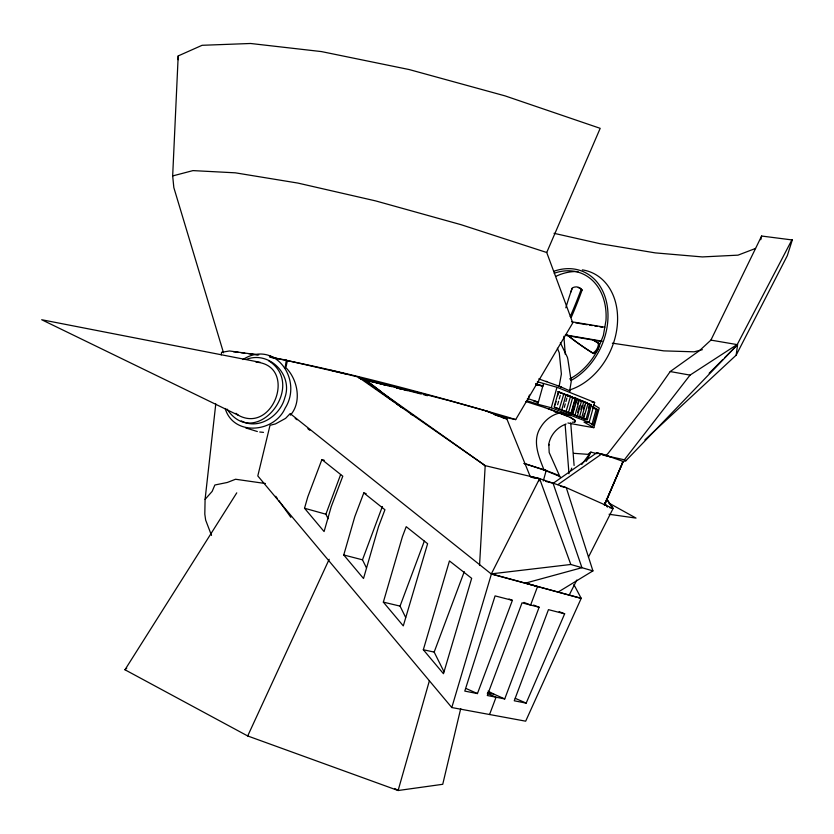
<?xml version="1.0" encoding="UTF-8"?>
<svg xmlns="http://www.w3.org/2000/svg" width="834" height="834" viewBox="0 0 834 834"><rect width="100%" height="100%" fill="white"/><g stroke="black" fill="none" stroke-linecap="round" stroke-linejoin="round"><path stroke-width="1.25" d="M561.689 410.109L566.025 394.857L558.644 392.168L557.665 395.691M178.163 59.704L178.195 55.93L202.099 45.297L250.575 43.483L321.507 51.593L409.233 69.566L505.081 95.889L600.188 128.332L546.729 252.504L572.77 322.894L515.683 419.596L497.877 415.791M570.446 396.671L572.645 397.557L568.465 412.694L565.963 411.84L570.446 396.671L567.537 395.723L569.747 396.598M215.777 403.906L205.091 499.347L204.81 514.151L205.654 520.093L211.502 535.397M570.852 413.622L575.21 398.496L572.718 397.787M223.512 352.772L173.837 187.608L172.669 175.932L178.195 55.93M572.593 414.415L577.128 399.34L575.106 398.6M479.54 565.504L485.19 465.643L361.998 378.417L382.973 393.752M575.022 415.29L579.317 400.174L576.43 399.267L575.147 403.906M581.486 401.081L580.787 401.008L583.664 401.957L579.505 416.979L576.628 416.051L577.326 416.135L581.496 401.039L578.608 400.143L577.566 403.906M221.271 354.898L221.552 352.323L229.465 350.968L258.78 354.961M587.699 403.687L590.149 404.5L586.01 419.512L583.56 418.678L587.991 403.635L585.124 402.739L585.28 402.186M581.006 417.5L581.684 417.792L585.822 402.822L583.373 401.967M560.302 477.319L558.936 475.714L555.965 474.285L545.582 470.303M644.901 439.883L736.172 355.169L737.579 344.682L710.902 340.105L699.653 350.53L670.213 371.547L654.846 393.471L608.101 453.362L605.755 455.781L602.346 454.749M285.092 367.867L286.312 360.152L270.039 357.088M569.57 391.448L571.238 381.461L567.954 359.871L567.422 357.369L560.344 342.732M559.072 386.695L561.386 374.039L559.26 352.824L557.393 348.258M760.764 239.723L761.619 236.032L792.3 239.973L787.306 255.673L736.172 355.169M460.722 708.577L442.739 784.294L398.11 790.517L247.698 735.963L124.964 669.765L236.762 492.852M538.9 481.093L539.588 478.612L484.314 465.445M577.67 412.288L579.401 406.022M580.881 409.39L581.923 405.637M583.404 408.994L584.436 405.241M583.498 417.334L584.53 413.591M588.408 408.201L589.44 404.459L590.138 404.542M591.431 404.865L587.303 419.836L554.172 406.961L558.405 391.667L591.431 404.865L589.44 404.459M593.808 404.834L599.229 408.128L593.839 427.675L583.988 422.098L589.127 422.431L594.642 402.415L556.966 387.278L537.367 381.743M592.651 407.899L596.164 409.296L591.921 424.673L593.276 424.965L597.519 409.567L592.119 406.325M528.381 398.735L529.402 395.055M589.127 422.431L551.284 407.774L537.794 404.24L543.476 383.776M551.284 407.774L556.966 387.278M555.069 405.074L556.038 401.55M557.633 404.771L558.603 401.258M559.249 398.923L560.229 395.399M559.228 409.223L563.794 394.023M543.288 480.978L546.187 470.512L524.242 463.464M564.305 407.388L565.275 403.885M565.921 401.55L566.891 398.058M574.72 398.183L575.627 397.933L571.29 413.612L568.465 412.694M572.322 422.202L574.762 422.16L575.272 420.524L570.3 417.136M572.583 413.195L574.501 406.231M321.903 459.576L342.784 476.193L331.202 506.77L324.092 531.56L304.525 508.25L307.767 496.928L321.903 459.576L324.322 460.316M398.11 790.517L429.427 680.638M363.801 492.915L384.933 509.741L378.521 526.65L363.509 578.494L343.754 554.975L354.794 516.684L363.801 492.915L366.157 493.624M383.348 602.138L402.405 536.689L406.21 526.681L427.613 543.716L403.291 625.886L383.348 602.138L400.049 606.099L405.647 617.4M423.328 649.749L449.453 560.938L471.669 578.327L443.469 673.726L423.328 649.749L434.17 652.084L444.001 671.756M451.799 707.545L491.393 574.073L290.18 413.581L285.582 418.366L275.491 423.912L270.018 425.298L257.8 475.933L451.799 707.545L525.681 721.181L581.204 598.353L573.886 584.54M574.657 422.16L575.168 420.524L570.122 417.407M565.827 307.819A431.147 368.993 -42 0 1 570.863 291.994L572.291 287.897A9.539 7.339 -53.9 0 1 581.173 289.346L582.111 290.023A343.952 238.493 -57.2 0 1 571.353 317.181M570.863 291.994L572.03 288.637M328.096 518.758L325.886 514.203L340.606 474.682M366.491 567.975L362.488 559.822L382.368 506.499M400.049 606.099L424.318 541.141M434.17 652.084L464.267 571.665M512.378 600.355L495.083 595.893L464.788 691.105L477.434 693.575L512.378 600.355L509.032 599.031M489.568 714.509L496.053 697.224L487.306 693.346M539.129 607.246L522.032 602.836L487.285 695.504L504.726 698.923L539.129 607.246L533.572 605.057M570.904 470.345L571.738 468.145M604.723 504.862L623.092 461.536L604.316 505.06M564.649 613.814L548.459 609.644L514.255 700.789L526.171 703.125L564.649 613.814L559.124 611.645M604.452 504.758L623.238 461.452L625.844 460.795L737.579 344.682L724.746 357.598M247.698 735.963L329.18 559.28M710.902 340.105L761.619 236.032M586.323 461.306L590.92 452.122L597.061 453.706M491.393 574.073L581.204 598.353L491.341 573.865L539.588 478.612L566.265 487.64L613.094 508.49L588.439 557.133M569.268 594.944L576.815 580.047M792.039 239.619L737.298 344.421L690.041 375.112L624.385 459.795L606.944 455.948M581.778 464.465L590.92 452.122L587.855 454.342L573.615 453.31M290.43 415.113C302.085 402.03 297.707 379.303 285.864 367.648L287.417 360.538L345.516 373.893M205.091 499.347L212.149 491.403L214.87 485.002L227.338 482.459L235.553 479.248L265.41 483.522M709.15 373.288L722.911 359.444M124.964 669.765L126.758 668.128M557.925 484.658L601.846 453.852L623.238 461.452L622.206 462.099M554.026 482.698L596.852 452.747L611.312 457.22M558.3 591.973L592.922 570.883L566.265 487.64L560.5 486.264M242.861 359.548C274.813 339.125 303.232 379.731 285.145 408.139C274.48 432.742 233.551 436.63 225.159 408.483M566.098 424.006C556.966 427.3 549.731 435.629 548.636 445.398L548.803 444.334L549.189 452.56L559.822 476.443L544.029 469.969L524.002 463.475M755.531 248.449L738.007 255.152L702.343 256.924L655.232 252.879L599.75 243.632L554.026 233.311M172.669 175.932L192.967 170.605L235.355 172.826L297.874 183.073L375.592 200.89L461.056 224.69L546.729 252.504M702.353 349.686L694.076 351.823L663.791 350.874L612.344 343.16M246.28 359.412C269.184 350.436 293.359 374.852 284.79 397.818C280.214 415.759 258.957 430.386 241.245 420.889M491.341 573.865L570.81 564.472L592.922 570.883M559.218 392.251L557.758 391.605M572.645 397.557L571.947 397.484L573.469 398.089M577.128 399.34L576.43 399.267M579.307 400.216L578.608 400.143M585.822 402.822L585.124 402.739M554.985 407.513L554.401 407.159M592.067 402.311L594.642 402.415M255.955 362.102C297.696 365.323 273.99 434.233 238.534 415.374L41.7 319.735L260.354 362.373M259.749 432.012L263.481 432.366M233.426 351.739L238.461 352.355M240.984 352.667L244.758 353.126M248.542 353.585L257.393 354.836M609.081 514.265L636.019 518.091L608.799 503.006M571.561 321.747L604.806 327.22M575.637 322.841L587.136 324.739M589.69 325.156L592.255 325.583M594.809 326L597.363 326.428M599.917 326.845L602.482 327.262M565.379 334.903L601.168 341.023M565.619 335.351L601.397 341.471M670.213 371.547L690.041 375.112M270.133 357.244C350.217 372.642 428.978 394.294 507.27 416.979L515.683 419.596M542.851 386.017L535.939 384.672L542.851 386.017L535.543 383.577M487.598 692.866L493.811 694.086L504.726 698.923M599.646 340.626L602.19 341.137M596.164 409.296L597.519 409.567M534.688 401.342L538.389 402.092L527.401 398.485M533.791 401.154L538.389 402.092M554.746 411.892L570.06 415.051M555.496 412.184L570.81 415.342M494.395 414.675L506.832 418.866L530.153 476.37L539.588 478.612L570.81 564.472M503.027 418.043L506.832 418.866L485.899 410.839M560.875 393.064L561.574 393.137L559.051 392.261M567.537 395.723L568.235 395.796L565.733 394.93M571.947 397.484L575.47 398.485M543.059 469.709L546.187 470.512M545.436 481.354L553.036 483.157L581.944 567.693L525.514 583.112L537.565 586.552L530.622 605.046L523.95 602.419M360.298 378.365L371.015 380.961A374.779 22.226 15.4 0 1 451.1 401.123L486.139 410.943L497.762 415.395M609.675 507.666L611.958 508.219M554.829 407.513L559.583 409.244M331.15 370.338L358.161 377.031L365.813 379.793M358.641 377.906L421.16 394.023M360.392 378.813L364.124 379.741M370.348 381.284L377.823 383.129M380.304 383.744L387.779 385.6M366.95 380.471L374.383 382.326M376.864 382.942L384.307 384.787M559.301 409.254L561.449 409.89M561.532 410.119L566.255 411.787M572.666 414.446L575.147 415.249M574.855 415.29L577.336 416.093M579.223 416.99L580.6 417.365M363.676 379.585L371.13 381.44M373.622 382.066L381.086 383.921M383.567 384.537L388.54 385.777M343.754 554.975L362.488 559.822M396.15 387.674L401.112 388.998M403.593 389.666L407.315 390.656M423.672 394.701L427.435 395.712M389.926 386.152L391.751 386.642M396.942 388.008L400.664 389.009M583.977 401.529L584.905 401.79M586.146 402.395L587.47 402.791M570.925 413.706L572.958 414.394M581.851 417.949L583.852 418.626M304.525 508.25L325.886 514.203M573.959 397.38L575.366 397.881M575.731 398.172L576.596 398.443M577.92 399.048L579.119 399.434M580.099 399.913L580.964 400.184M582.278 400.789L583.466 401.175M245.707 427.905L257.341 431.532M530.487 476.86L535.126 478.32M525.774 401.498L544.665 407.534M526.775 400.633L537.794 404.24M571.697 396.515L572.447 396.776M538.764 378.897L561.063 386.903L560.187 386.569M558.061 412.35L561.011 413.487M286.312 360.152L288.772 361.028M559.52 412.913L566.859 415.78M544.592 407.555L559.812 412.976C551.785 414.717 544.925 420.2 540.745 427.175C531.769 440.633 538.827 456.594 544.029 469.969M596.852 452.747L600.24 453.998M567.693 394.878L568.267 395.108M569.903 395.764L570.477 395.994M269.038 355.68L276.502 358.453M546.114 381.326L546.864 381.618M559.176 386.163L570.175 391M548.334 408.629L570.227 417.407M563.106 393.95L565.327 394.836M515.287 698.329L526.171 703.125M466.467 688.686L477.434 693.575M567.141 334.882A403.646 323.571 -48.5 0 0 592.213 352.792L593.735 353.585A9.664 7.965 -64.1 0 0 599.406 343.712A386.726 308.434 -79.7 0 0 594.058 340.543M593.151 340.053A386.496 307.788 -79.5 0 1 598.468 343.274L599.406 343.712M488.057 691.146L493.811 694.086M587.834 421.868L593.276 424.965M394.774 788.484L397.005 789.84M593.735 353.585L590.535 351.583A402.77 322.904 -48.5 0 1 567.944 335.549M624.385 459.795L625.844 460.795M295.205 418.439L297.113 419.763M358.161 377.031L485.19 465.643M410.37 413.643L412.486 415.134M385.068 395.285L392.407 400.654M397.651 404.49L400.8 406.794M396.661 403.604L400.831 406.721M394.743 402.155L365.063 379.522L381.461 391.959M392.741 400.508L394.784 402.071M396.838 403.625L402.989 408.285M268.631 360.757C308.017 385.642 255.381 451.663 227.015 409.067M236.012 413.289L238.534 415.374M307.861 428.666L309.821 430.292M275.741 496.282L277.253 498.388M278.764 500.483L290.847 517.299M606.401 498.982L613.094 508.49L606.881 499.097M604.806 502.892L607.392 507.114M563.867 336.279L565.296 354.367M570.727 422.848L574.105 465.487M565.129 424.485L568.986 473.743M598.468 343.274A9.674 7.965 -64.1 0 1 592.786 353.147M578.254 287.626A9.528 7.339 -53.9 0 1 582.111 290.023M581.173 289.346A344.244 238.534 -57.2 0 1 570.247 316.503M553.63 271.352A61.08 46.6 -65.9 0 1 607.235 305.797A61.08 46.6 -65.9 0 1 570.915 380.533M582.341 269.872A63.613 48.706 -65.8 0 1 617.181 326.365A63.613 48.706 -65.8 0 1 569.528 389.999M554.224 273.218A58.839 44.89 -65.9 0 1 605.984 320.392L603.368 335.497L597.571 350.04A58.839 44.89 -65.9 0 1 569.685 378.949M556.236 276.169A61.382 46.996 -65.8 0 1 578.014 271.613M593.839 427.675A298.155 25.666 15.9 0 1 567.933 422.994M559.729 412.955L559.718 412.986"/></g></svg>
